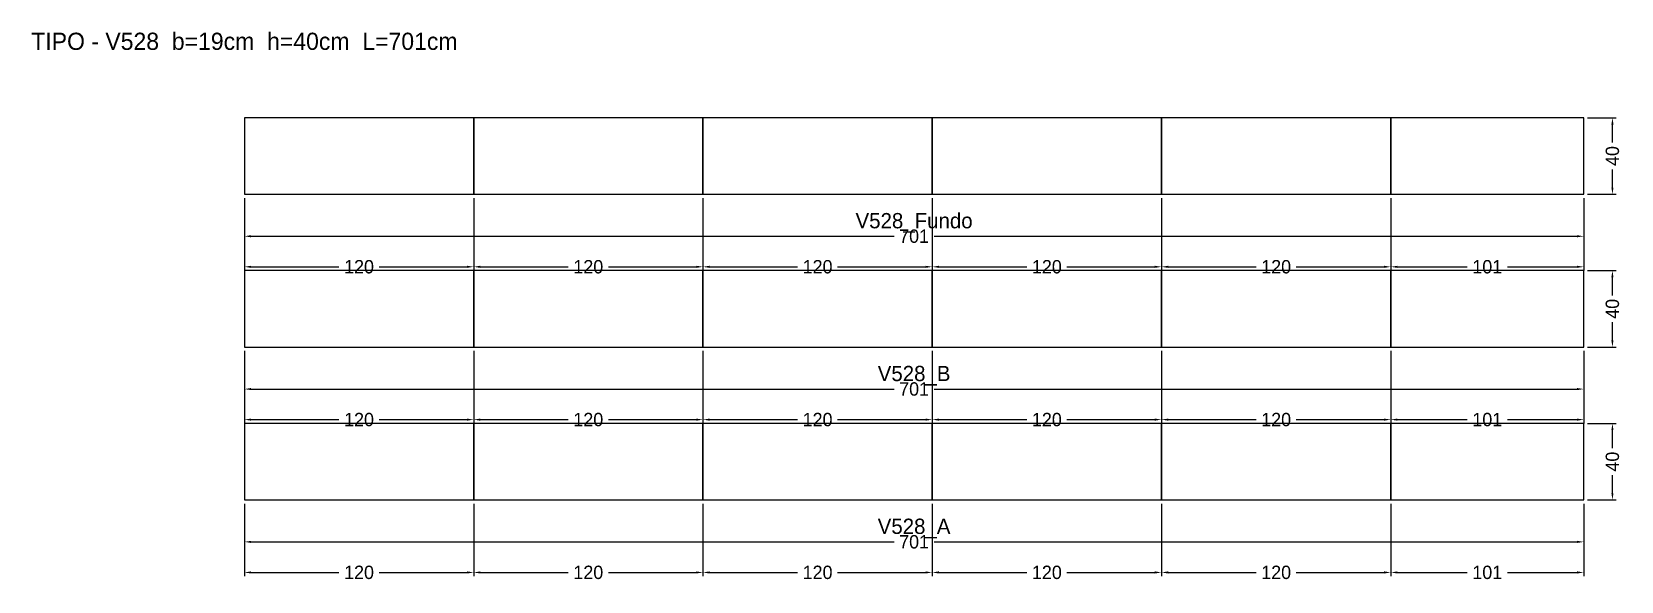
# Model space of a CAD drawing. Header units: metres. Extents: x -111 to 721, y -43 to 245.
import ezdxf

# ---------------------------------------------------------------- set-up
doc = ezdxf.new("R2010")
doc.units = ezdxf.units.M
for name, color, linetype in [('COTA', 3, 'Continuous'), ('NOMENCLATURA', 2, 'Continuous'), ('Paineis', 7, 'Continuous'), ('Texto Secao', 2, 'Continuous')]:
    doc.layers.add(name, color=color, linetype=linetype)
doc.dimstyles.new('COTA_VIG', dxfattribs={"dimtxt": 7, "dimasz": 3.5, "dimexe": 2, "dimexo": 2, "dimgap": 1.5, "dimtad": 1, "dimdec": 1, "dimcen": 2.5, "dimclrd": 3, "dimclre": 3, "dimclrt": 3, "dimazin": 3, "dimtfac": 1, "dimtmove": 0, "dimatfit": 3})

# ---------------------------------------------------------------- blocks, each defined once
blk = doc.blocks.new('_CLOSEDFILLED')
at = {"color": 0, "linetype": 'BYBLOCK'}
blk.add_solid([(-1, 0.16), (0, 0), (-1, -0.16)], dxfattribs=at)
blk = doc.blocks.new('*D1')
at = {"color": 3}
for p, q in [((0, -2), (0, -24)), ((701, -2), (701, -24)), ((3.5, -22), (340, -22)), ((361, -22), (697.5, -22))]:
    blk.add_line(p, q, dxfattribs=at)
at = {"layer": 'Defpoints'}
for p in [(0, 0), (701, 0), (0, -22)]:
    blk.add_point(p, dxfattribs=at)
at = {"layer": 'COTA', "color": 3, "xscale": 3.5, "yscale": 3.5, "rotation": 180}
blk.add_blockref('_CLOSEDFILLED', (0, -22), dxfattribs=at)
at = {"layer": 'COTA', "color": 3, "xscale": 3.5, "yscale": 3.5}
blk.add_blockref('_CLOSEDFILLED', (701, -22), dxfattribs=at)
at = {"layer": 'COTA', "color": 3, "insert": (350.5, -22), "char_height": 7, "attachment_point": 5}
blk.add_mtext('701', dxfattribs=at)
blk = doc.blocks.new('*D2')
at = {"color": 3}
for p, q in [((0, -2), (0, -40)), ((120, -2), (120, -40)), ((3.5, -38), (49.5, -38)), ((70.5, -38), (116.5, -38))]:
    blk.add_line(p, q, dxfattribs=at)
at = {"layer": 'Defpoints'}
for p in [(0, 0), (120, 0), (0, -38)]:
    blk.add_point(p, dxfattribs=at)
at = {"layer": 'COTA', "color": 3, "xscale": 3.5, "yscale": 3.5, "rotation": 180}
blk.add_blockref('_CLOSEDFILLED', (0, -38), dxfattribs=at)
at = {"layer": 'COTA', "color": 3, "xscale": 3.5, "yscale": 3.5}
blk.add_blockref('_CLOSEDFILLED', (120, -38), dxfattribs=at)
at = {"layer": 'COTA', "color": 3, "insert": (60, -38), "char_height": 7, "attachment_point": 5}
blk.add_mtext('120', dxfattribs=at)
blk = doc.blocks.new('*D3')
at = {"color": 3}
for p, q in [((120, -2), (120, -40)), ((240, -2), (240, -40)), ((123.5, -38), (169.5, -38)), ((190.5, -38), (236.5, -38))]:
    blk.add_line(p, q, dxfattribs=at)
at = {"layer": 'Defpoints'}
for p in [(120, 0), (240, 0), (120, -38)]:
    blk.add_point(p, dxfattribs=at)
at = {"layer": 'COTA', "color": 3, "xscale": 3.5, "yscale": 3.5, "rotation": 180}
blk.add_blockref('_CLOSEDFILLED', (120, -38), dxfattribs=at)
at = {"layer": 'COTA', "color": 3, "xscale": 3.5, "yscale": 3.5}
blk.add_blockref('_CLOSEDFILLED', (240, -38), dxfattribs=at)
at = {"layer": 'COTA', "color": 3, "insert": (180, -38), "char_height": 7, "attachment_point": 5}
blk.add_mtext('120', dxfattribs=at)
blk = doc.blocks.new('*D4')
at = {"color": 3}
for p, q in [((240, -2), (240, -40)), ((360, -2), (360, -40)), ((243.5, -38), (289.5, -38)), ((310.5, -38), (356.5, -38))]:
    blk.add_line(p, q, dxfattribs=at)
at = {"layer": 'Defpoints'}
for p in [(240, 0), (360, 0), (240, -38)]:
    blk.add_point(p, dxfattribs=at)
at = {"layer": 'COTA', "color": 3, "xscale": 3.5, "yscale": 3.5, "rotation": 180}
blk.add_blockref('_CLOSEDFILLED', (240, -38), dxfattribs=at)
at = {"layer": 'COTA', "color": 3, "xscale": 3.5, "yscale": 3.5}
blk.add_blockref('_CLOSEDFILLED', (360, -38), dxfattribs=at)
at = {"layer": 'COTA', "color": 3, "insert": (300, -38), "char_height": 7, "attachment_point": 5}
blk.add_mtext('120', dxfattribs=at)
blk = doc.blocks.new('*D5')
at = {"color": 3}
for p, q in [((360, -2), (360, -40)), ((480, -2), (480, -40)), ((363.5, -38), (409.5, -38)), ((430.5, -38), (476.5, -38))]:
    blk.add_line(p, q, dxfattribs=at)
at = {"layer": 'Defpoints'}
for p in [(360, 0), (480, 0), (360, -38)]:
    blk.add_point(p, dxfattribs=at)
at = {"layer": 'COTA', "color": 3, "xscale": 3.5, "yscale": 3.5, "rotation": 180}
blk.add_blockref('_CLOSEDFILLED', (360, -38), dxfattribs=at)
at = {"layer": 'COTA', "color": 3, "xscale": 3.5, "yscale": 3.5}
blk.add_blockref('_CLOSEDFILLED', (480, -38), dxfattribs=at)
at = {"layer": 'COTA', "color": 3, "insert": (420, -38), "char_height": 7, "attachment_point": 5}
blk.add_mtext('120', dxfattribs=at)
blk = doc.blocks.new('*D6')
at = {"color": 3}
for p, q in [((480, -2), (480, -40)), ((600, -2), (600, -40)), ((483.5, -38), (529.5, -38)), ((550.5, -38), (596.5, -38))]:
    blk.add_line(p, q, dxfattribs=at)
at = {"layer": 'Defpoints'}
for p in [(480, 0), (600, 0), (480, -38)]:
    blk.add_point(p, dxfattribs=at)
at = {"layer": 'COTA', "color": 3, "xscale": 3.5, "yscale": 3.5, "rotation": 180}
blk.add_blockref('_CLOSEDFILLED', (480, -38), dxfattribs=at)
at = {"layer": 'COTA', "color": 3, "xscale": 3.5, "yscale": 3.5}
blk.add_blockref('_CLOSEDFILLED', (600, -38), dxfattribs=at)
at = {"layer": 'COTA', "color": 3, "insert": (540, -38), "char_height": 7, "attachment_point": 5}
blk.add_mtext('120', dxfattribs=at)
blk = doc.blocks.new('*D7')
at = {"color": 3}
for p, q in [((600, -2), (600, -40)), ((701, -2), (701, -40)), ((603.5, -38), (640, -38)), ((661, -38), (697.5, -38))]:
    blk.add_line(p, q, dxfattribs=at)
at = {"layer": 'Defpoints'}
for p in [(600, 0), (701, 0), (600, -38)]:
    blk.add_point(p, dxfattribs=at)
at = {"layer": 'COTA', "color": 3, "xscale": 3.5, "yscale": 3.5, "rotation": 180}
blk.add_blockref('_CLOSEDFILLED', (600, -38), dxfattribs=at)
at = {"layer": 'COTA', "color": 3, "xscale": 3.5, "yscale": 3.5}
blk.add_blockref('_CLOSEDFILLED', (701, -38), dxfattribs=at)
at = {"layer": 'COTA', "color": 3, "insert": (650.5, -38), "char_height": 7, "attachment_point": 5}
blk.add_mtext('101', dxfattribs=at)
blk = doc.blocks.new('*D8')
at = {"color": 3}
for p, q in [((703, 40), (718, 40)), ((716, 27), (716, 36.5)), ((716, 3.5), (716, 13)), ((703, 0), (718, 0))]:
    blk.add_line(p, q, dxfattribs=at)
at = {"layer": 'Defpoints'}
for p in [(701, 40), (701, 0), (716, 0)]:
    blk.add_point(p, dxfattribs=at)
at = {"layer": 'COTA', "color": 3, "xscale": 3.5, "yscale": 3.5}
for p, rotation in [((716, 40), 90), ((716, 0), 270)]:
    blk.add_blockref('_CLOSEDFILLED', p, dxfattribs=dict(at, rotation=rotation))
at = {"layer": 'COTA', "color": 3, "insert": (716, 20), "char_height": 7, "attachment_point": 5, "rotation": 90}
blk.add_mtext('40', dxfattribs=at)
blk = doc.blocks.new('*D9')
at = {"color": 3}
for p, q in [((0, 78), (0, 56)), ((701, 78), (701, 56)), ((3.5, 58), (340, 58)), ((361, 58), (697.5, 58))]:
    blk.add_line(p, q, dxfattribs=at)
at = {"layer": 'Defpoints'}
for p in [(0, 80), (701, 80), (0, 58)]:
    blk.add_point(p, dxfattribs=at)
at = {"layer": 'COTA', "color": 3, "xscale": 3.5, "yscale": 3.5, "rotation": 180}
blk.add_blockref('_CLOSEDFILLED', (0, 58), dxfattribs=at)
at = {"layer": 'COTA', "color": 3, "xscale": 3.5, "yscale": 3.5}
blk.add_blockref('_CLOSEDFILLED', (701, 58), dxfattribs=at)
at = {"layer": 'COTA', "color": 3, "insert": (350.5, 58), "char_height": 7, "attachment_point": 5}
blk.add_mtext('701', dxfattribs=at)
blk = doc.blocks.new('*D10')
at = {"color": 3}
for p, q in [((0, 78), (0, 40)), ((120, 78), (120, 40)), ((3.5, 42), (49.5, 42)), ((70.5, 42), (116.5, 42))]:
    blk.add_line(p, q, dxfattribs=at)
at = {"layer": 'Defpoints'}
for p in [(0, 80), (120, 80), (0, 42)]:
    blk.add_point(p, dxfattribs=at)
at = {"layer": 'COTA', "color": 3, "xscale": 3.5, "yscale": 3.5, "rotation": 180}
blk.add_blockref('_CLOSEDFILLED', (0, 42), dxfattribs=at)
at = {"layer": 'COTA', "color": 3, "xscale": 3.5, "yscale": 3.5}
blk.add_blockref('_CLOSEDFILLED', (120, 42), dxfattribs=at)
at = {"layer": 'COTA', "color": 3, "insert": (60, 42), "char_height": 7, "attachment_point": 5}
blk.add_mtext('120', dxfattribs=at)
blk = doc.blocks.new('*D11')
at = {"color": 3}
for p, q in [((120, 78), (120, 40)), ((240, 78), (240, 40)), ((123.5, 42), (169.5, 42)), ((190.5, 42), (236.5, 42))]:
    blk.add_line(p, q, dxfattribs=at)
at = {"layer": 'Defpoints'}
for p in [(120, 80), (240, 80), (120, 42)]:
    blk.add_point(p, dxfattribs=at)
at = {"layer": 'COTA', "color": 3, "xscale": 3.5, "yscale": 3.5, "rotation": 180}
blk.add_blockref('_CLOSEDFILLED', (120, 42), dxfattribs=at)
at = {"layer": 'COTA', "color": 3, "xscale": 3.5, "yscale": 3.5}
blk.add_blockref('_CLOSEDFILLED', (240, 42), dxfattribs=at)
at = {"layer": 'COTA', "color": 3, "insert": (180, 42), "char_height": 7, "attachment_point": 5}
blk.add_mtext('120', dxfattribs=at)
blk = doc.blocks.new('*D12')
at = {"color": 3}
for p, q in [((240, 78), (240, 40)), ((360, 78), (360, 40)), ((243.5, 42), (289.5, 42)), ((310.5, 42), (356.5, 42))]:
    blk.add_line(p, q, dxfattribs=at)
at = {"layer": 'Defpoints'}
for p in [(240, 80), (360, 80), (240, 42)]:
    blk.add_point(p, dxfattribs=at)
at = {"layer": 'COTA', "color": 3, "xscale": 3.5, "yscale": 3.5, "rotation": 180}
blk.add_blockref('_CLOSEDFILLED', (240, 42), dxfattribs=at)
at = {"layer": 'COTA', "color": 3, "xscale": 3.5, "yscale": 3.5}
blk.add_blockref('_CLOSEDFILLED', (360, 42), dxfattribs=at)
at = {"layer": 'COTA', "color": 3, "insert": (300, 42), "char_height": 7, "attachment_point": 5}
blk.add_mtext('120', dxfattribs=at)
blk = doc.blocks.new('*D13')
at = {"color": 3}
for p, q in [((360, 78), (360, 40)), ((480, 78), (480, 40)), ((363.5, 42), (409.5, 42)), ((430.5, 42), (476.5, 42))]:
    blk.add_line(p, q, dxfattribs=at)
at = {"layer": 'Defpoints'}
for p in [(360, 80), (480, 80), (360, 42)]:
    blk.add_point(p, dxfattribs=at)
at = {"layer": 'COTA', "color": 3, "xscale": 3.5, "yscale": 3.5, "rotation": 180}
blk.add_blockref('_CLOSEDFILLED', (360, 42), dxfattribs=at)
at = {"layer": 'COTA', "color": 3, "xscale": 3.5, "yscale": 3.5}
blk.add_blockref('_CLOSEDFILLED', (480, 42), dxfattribs=at)
at = {"layer": 'COTA', "color": 3, "insert": (420, 42), "char_height": 7, "attachment_point": 5}
blk.add_mtext('120', dxfattribs=at)
blk = doc.blocks.new('*D14')
at = {"color": 3}
for p, q in [((480, 78), (480, 40)), ((600, 78), (600, 40)), ((483.5, 42), (529.5, 42)), ((550.5, 42), (596.5, 42))]:
    blk.add_line(p, q, dxfattribs=at)
at = {"layer": 'Defpoints'}
for p in [(480, 80), (600, 80), (480, 42)]:
    blk.add_point(p, dxfattribs=at)
at = {"layer": 'COTA', "color": 3, "xscale": 3.5, "yscale": 3.5, "rotation": 180}
blk.add_blockref('_CLOSEDFILLED', (480, 42), dxfattribs=at)
at = {"layer": 'COTA', "color": 3, "xscale": 3.5, "yscale": 3.5}
blk.add_blockref('_CLOSEDFILLED', (600, 42), dxfattribs=at)
at = {"layer": 'COTA', "color": 3, "insert": (540, 42), "char_height": 7, "attachment_point": 5}
blk.add_mtext('120', dxfattribs=at)
blk = doc.blocks.new('*D15')
at = {"color": 3}
for p, q in [((600, 78), (600, 40)), ((701, 78), (701, 40)), ((603.5, 42), (640, 42)), ((661, 42), (697.5, 42))]:
    blk.add_line(p, q, dxfattribs=at)
at = {"layer": 'Defpoints'}
for p in [(600, 80), (701, 80), (600, 42)]:
    blk.add_point(p, dxfattribs=at)
at = {"layer": 'COTA', "color": 3, "xscale": 3.5, "yscale": 3.5, "rotation": 180}
blk.add_blockref('_CLOSEDFILLED', (600, 42), dxfattribs=at)
at = {"layer": 'COTA', "color": 3, "xscale": 3.5, "yscale": 3.5}
blk.add_blockref('_CLOSEDFILLED', (701, 42), dxfattribs=at)
at = {"layer": 'COTA', "color": 3, "insert": (650.5, 42), "char_height": 7, "attachment_point": 5}
blk.add_mtext('101', dxfattribs=at)
blk = doc.blocks.new('*D16')
at = {"color": 3}
for p, q in [((703, 120), (718, 120)), ((716, 107), (716, 116.5)), ((716, 83.5), (716, 93)), ((703, 80), (718, 80))]:
    blk.add_line(p, q, dxfattribs=at)
at = {"layer": 'Defpoints'}
for p in [(701, 120), (701, 80), (716, 80)]:
    blk.add_point(p, dxfattribs=at)
at = {"layer": 'COTA', "color": 3, "xscale": 3.5, "yscale": 3.5}
for p, rotation in [((716, 120), 90), ((716, 80), 270)]:
    blk.add_blockref('_CLOSEDFILLED', p, dxfattribs=dict(at, rotation=rotation))
at = {"layer": 'COTA', "color": 3, "insert": (716, 100), "char_height": 7, "attachment_point": 5, "rotation": 90}
blk.add_mtext('40', dxfattribs=at)
blk = doc.blocks.new('*D17')
at = {"color": 3}
for p, q in [((0, 158), (0, 136)), ((701, 158), (701, 136)), ((3.5, 138), (340, 138)), ((361, 138), (697.5, 138))]:
    blk.add_line(p, q, dxfattribs=at)
at = {"layer": 'Defpoints'}
for p in [(0, 160), (701, 160), (0, 138)]:
    blk.add_point(p, dxfattribs=at)
at = {"layer": 'COTA', "color": 3, "xscale": 3.5, "yscale": 3.5, "rotation": 180}
blk.add_blockref('_CLOSEDFILLED', (0, 138), dxfattribs=at)
at = {"layer": 'COTA', "color": 3, "xscale": 3.5, "yscale": 3.5}
blk.add_blockref('_CLOSEDFILLED', (701, 138), dxfattribs=at)
at = {"layer": 'COTA', "color": 3, "insert": (350.5, 138), "char_height": 7, "attachment_point": 5}
blk.add_mtext('701', dxfattribs=at)
blk = doc.blocks.new('*D18')
at = {"color": 3}
for p, q in [((0, 158), (0, 120)), ((120, 158), (120, 120)), ((3.5, 122), (49.5, 122)), ((70.5, 122), (116.5, 122))]:
    blk.add_line(p, q, dxfattribs=at)
at = {"layer": 'Defpoints'}
for p in [(0, 160), (120, 160), (0, 122)]:
    blk.add_point(p, dxfattribs=at)
at = {"layer": 'COTA', "color": 3, "xscale": 3.5, "yscale": 3.5, "rotation": 180}
blk.add_blockref('_CLOSEDFILLED', (0, 122), dxfattribs=at)
at = {"layer": 'COTA', "color": 3, "xscale": 3.5, "yscale": 3.5}
blk.add_blockref('_CLOSEDFILLED', (120, 122), dxfattribs=at)
at = {"layer": 'COTA', "color": 3, "insert": (60, 122), "char_height": 7, "attachment_point": 5}
blk.add_mtext('120', dxfattribs=at)
blk = doc.blocks.new('*D19')
at = {"color": 3}
for p, q in [((120, 158), (120, 120)), ((240, 158), (240, 120)), ((123.5, 122), (169.5, 122)), ((190.5, 122), (236.5, 122))]:
    blk.add_line(p, q, dxfattribs=at)
at = {"layer": 'Defpoints'}
for p in [(120, 160), (240, 160), (120, 122)]:
    blk.add_point(p, dxfattribs=at)
at = {"layer": 'COTA', "color": 3, "xscale": 3.5, "yscale": 3.5, "rotation": 180}
blk.add_blockref('_CLOSEDFILLED', (120, 122), dxfattribs=at)
at = {"layer": 'COTA', "color": 3, "xscale": 3.5, "yscale": 3.5}
blk.add_blockref('_CLOSEDFILLED', (240, 122), dxfattribs=at)
at = {"layer": 'COTA', "color": 3, "insert": (180, 122), "char_height": 7, "attachment_point": 5}
blk.add_mtext('120', dxfattribs=at)
blk = doc.blocks.new('*D20')
at = {"color": 3}
for p, q in [((240, 158), (240, 120)), ((360, 158), (360, 120)), ((243.5, 122), (289.5, 122)), ((310.5, 122), (356.5, 122))]:
    blk.add_line(p, q, dxfattribs=at)
at = {"layer": 'Defpoints'}
for p in [(240, 160), (360, 160), (240, 122)]:
    blk.add_point(p, dxfattribs=at)
at = {"layer": 'COTA', "color": 3, "xscale": 3.5, "yscale": 3.5, "rotation": 180}
blk.add_blockref('_CLOSEDFILLED', (240, 122), dxfattribs=at)
at = {"layer": 'COTA', "color": 3, "xscale": 3.5, "yscale": 3.5}
blk.add_blockref('_CLOSEDFILLED', (360, 122), dxfattribs=at)
at = {"layer": 'COTA', "color": 3, "insert": (300, 122), "char_height": 7, "attachment_point": 5}
blk.add_mtext('120', dxfattribs=at)
blk = doc.blocks.new('*D21')
at = {"color": 3}
for p, q in [((360, 158), (360, 120)), ((480, 158), (480, 120)), ((363.5, 122), (409.5, 122)), ((430.5, 122), (476.5, 122))]:
    blk.add_line(p, q, dxfattribs=at)
at = {"layer": 'Defpoints'}
for p in [(360, 160), (480, 160), (360, 122)]:
    blk.add_point(p, dxfattribs=at)
at = {"layer": 'COTA', "color": 3, "xscale": 3.5, "yscale": 3.5, "rotation": 180}
blk.add_blockref('_CLOSEDFILLED', (360, 122), dxfattribs=at)
at = {"layer": 'COTA', "color": 3, "xscale": 3.5, "yscale": 3.5}
blk.add_blockref('_CLOSEDFILLED', (480, 122), dxfattribs=at)
at = {"layer": 'COTA', "color": 3, "insert": (420, 122), "char_height": 7, "attachment_point": 5}
blk.add_mtext('120', dxfattribs=at)
blk = doc.blocks.new('*D22')
at = {"color": 3}
for p, q in [((480, 158), (480, 120)), ((600, 158), (600, 120)), ((483.5, 122), (529.5, 122)), ((550.5, 122), (596.5, 122))]:
    blk.add_line(p, q, dxfattribs=at)
at = {"layer": 'Defpoints'}
for p in [(480, 160), (600, 160), (480, 122)]:
    blk.add_point(p, dxfattribs=at)
at = {"layer": 'COTA', "color": 3, "xscale": 3.5, "yscale": 3.5, "rotation": 180}
blk.add_blockref('_CLOSEDFILLED', (480, 122), dxfattribs=at)
at = {"layer": 'COTA', "color": 3, "xscale": 3.5, "yscale": 3.5}
blk.add_blockref('_CLOSEDFILLED', (600, 122), dxfattribs=at)
at = {"layer": 'COTA', "color": 3, "insert": (540, 122), "char_height": 7, "attachment_point": 5}
blk.add_mtext('120', dxfattribs=at)
blk = doc.blocks.new('*D23')
at = {"color": 3}
for p, q in [((600, 158), (600, 120)), ((701, 158), (701, 120)), ((603.5, 122), (640, 122)), ((661, 122), (697.5, 122))]:
    blk.add_line(p, q, dxfattribs=at)
at = {"layer": 'Defpoints'}
for p in [(600, 160), (701, 160), (600, 122)]:
    blk.add_point(p, dxfattribs=at)
at = {"layer": 'COTA', "color": 3, "xscale": 3.5, "yscale": 3.5, "rotation": 180}
blk.add_blockref('_CLOSEDFILLED', (600, 122), dxfattribs=at)
at = {"layer": 'COTA', "color": 3, "xscale": 3.5, "yscale": 3.5}
blk.add_blockref('_CLOSEDFILLED', (701, 122), dxfattribs=at)
at = {"layer": 'COTA', "color": 3, "insert": (650.5, 122), "char_height": 7, "attachment_point": 5}
blk.add_mtext('101', dxfattribs=at)
blk = doc.blocks.new('*D24')
at = {"color": 3}
for p, q in [((703, 200), (718, 200)), ((716, 187), (716, 196.5)), ((716, 163.5), (716, 173)), ((703, 160), (718, 160))]:
    blk.add_line(p, q, dxfattribs=at)
at = {"layer": 'Defpoints'}
for p in [(701, 200), (701, 160), (716, 160)]:
    blk.add_point(p, dxfattribs=at)
at = {"layer": 'COTA', "color": 3, "xscale": 3.5, "yscale": 3.5}
for p, rotation in [((716, 200), 90), ((716, 160), 270)]:
    blk.add_blockref('_CLOSEDFILLED', p, dxfattribs=dict(at, rotation=rotation))
at = {"layer": 'COTA', "color": 3, "insert": (716, 180), "char_height": 7, "attachment_point": 5, "rotation": 90}
blk.add_mtext('40', dxfattribs=at)

msp = doc.modelspace()

# ---------------------------------------------------------------- linework, layer by layer
at = {"layer": 'Paineis'}
for points in [[(0, 160), (120, 160), (120, 200), (0, 200)], [(120, 160), (240, 160), (240, 200), (120, 200)], [(240, 160), (360, 160), (360, 200), (240, 200)], [(360, 160), (480, 160), (480, 200), (360, 200)], [(480, 160), (600, 160), (600, 200), (480, 200)], [(600, 160), (701, 160), (701, 200), (600, 200)], [(0, 80), (120, 80), (120, 120), (0, 120)], [(120, 80), (240, 80), (240, 120), (120, 120)], [(240, 80), (360, 80), (360, 120), (240, 120)], [(360, 80), (480, 80), (480, 120), (360, 120)], [(480, 80), (600, 80), (600, 120), (480, 120)], [(600, 80), (701, 80), (701, 120), (600, 120)], [(0, 0), (120, 0), (120, 40), (0, 40)], [(120, 0), (240, 0), (240, 40), (120, 40)], [(240, 0), (360, 0), (360, 40), (240, 40)], [(360, 0), (480, 0), (480, 40), (360, 40)], [(480, 0), (600, 0), (600, 40), (480, 40)], [(600, 0), (701, 0), (701, 40), (600, 40)]]:
    msp.add_lwpolyline(points, close=True, dxfattribs=at)

# ---------------------------------------------------------------- texts
at = {"layer": 'NOMENCLATURA', "insert": (0, 240), "char_height": 9, "width": 721, "attachment_point": 5}
msp.add_mtext('TIPO - V528  b=19cm  h=40cm  L=701cm', dxfattribs=at)
at = {"layer": 'Texto Secao', "char_height": 8, "width": 721, "attachment_point": 5}
for s, insert in [('V528_Fundo', (350.5, 145)), ('V528_B', (350.5, 65)), ('V528_A', (350.5, -15))]:
    msp.add_mtext(s, dxfattribs=dict(at, insert=insert))

# ---------------------------------------------------------------- dimensions: what is measured, and where the dimension line sits
at = {"layer": 'COTA'}
for base, p1, p2, picture, middle in [((716, 160), (701, 160), (701, 200), '*D24', (716, 180)), ((716, 80), (701, 80), (701, 120), '*D16', (716, 100)), ((716, 0), (701, 0), (701, 40), '*D8', (716, 20))]:
    dim = msp.add_linear_dim(base=base, p1=p1, p2=p2, angle=90, dimstyle='COTA_VIG', dxfattribs=at)
    dim.commit()
    dim.dimension.update_dxf_attribs({"geometry": picture, "text_midpoint": middle})
for base, p1, p2, picture, middle in [((0, 138), (0, 160), (701, 160), '*D17', (350.5, 138)), ((0, 122), (0, 160), (120, 160), '*D18', (60, 122)), ((120, 122), (120, 160), (240, 160), '*D19', (180, 122)), ((240, 122), (240, 160), (360, 160), '*D20', (300, 122)), ((360, 122), (360, 160), (480, 160), '*D21', (420, 122)), ((480, 122), (480, 160), (600, 160), '*D22', (540, 122)), ((600, 122), (600, 160), (701, 160), '*D23', (650.5, 122)), ((0, 58), (0, 80), (701, 80), '*D9', (350.5, 58)), ((0, 42), (0, 80), (120, 80), '*D10', (60, 42)), ((120, 42), (120, 80), (240, 80), '*D11', (180, 42)), ((240, 42), (240, 80), (360, 80), '*D12', (300, 42)), ((360, 42), (360, 80), (480, 80), '*D13', (420, 42)), ((480, 42), (480, 80), (600, 80), '*D14', (540, 42)), ((600, 42), (600, 80), (701, 80), '*D15', (650.5, 42)), ((0, -22), (0, 0), (701, 0), '*D1', (350.5, -22)), ((0, -38), (0, 0), (120, 0), '*D2', (60, -38)), ((120, -38), (120, 0), (240, 0), '*D3', (180, -38)), ((240, -38), (240, 0), (360, 0), '*D4', (300, -38)), ((360, -38), (360, 0), (480, 0), '*D5', (420, -38)), ((480, -38), (480, 0), (600, 0), '*D6', (540, -38)), ((600, -38), (600, 0), (701, 0), '*D7', (650.5, -38))]:
    dim = msp.add_linear_dim(base=base, p1=p1, p2=p2, dimstyle='COTA_VIG', dxfattribs=at)
    dim.commit()
    dim.dimension.update_dxf_attribs({"geometry": picture, "text_midpoint": middle})

doc.saveas('drawing.dxf')
